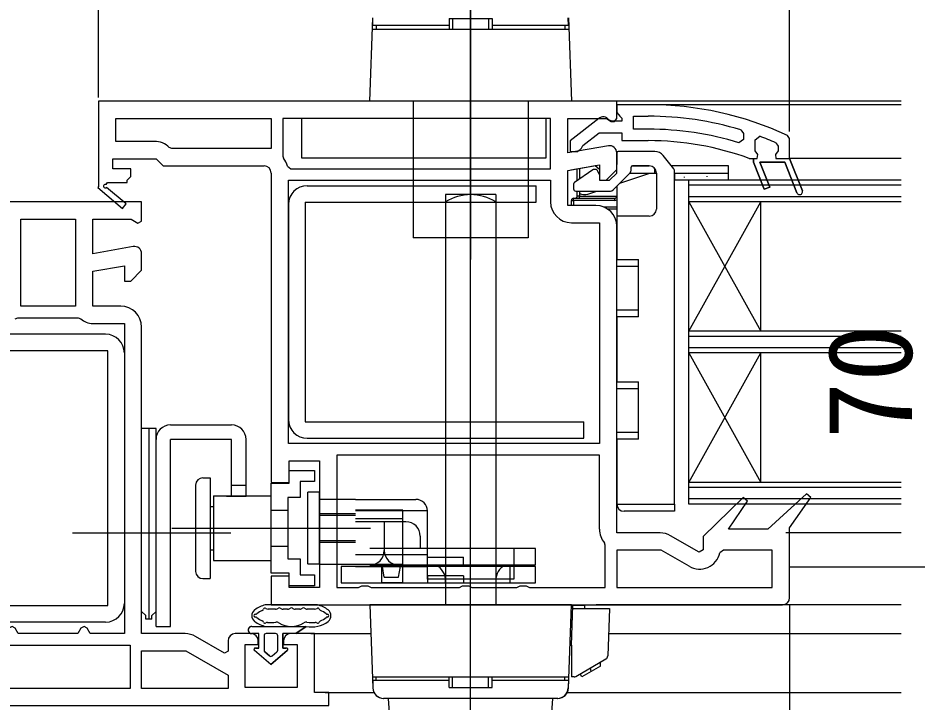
# Model space of a CAD drawing. Units: millimetres, scale not verified. Extents: x -700 to 700, y -1043 to 1036.
# Drawn here: x 81.3 to 206.3, y -751 to -655.9 of the extents above; entities that cross this region are included whole.
import ezdxf
from ezdxf.enums import TextEntityAlignment as Align

# ---------------------------------------------------------------- set-up
doc = ezdxf.new("R2010")
doc.units = ezdxf.units.MM
doc.header["$LTSCALE"] = 6
for name, color, linetype in [('0-2_YKK_11', 7, 'Continuous'), ('0-4_YKK_12', 2, 'Continuous'), ('0-5_YKK_13', 4, 'Continuous'), ('0-7_YKK_D', 6, 'Continuous')]:
    doc.layers.add(name, color=color, linetype=linetype)
doc.styles.add('ＭＳ ゴシック', font='')
doc.styles.get('ＭＳ ゴシック').set_extended_font_data('MS Gothic')

msp = doc.modelspace()

# ---------------------------------------------------------------- linework, layer by layer
at = {"layer": '0-2_YKK_11'}
for p, q in [((91.696, -698.4), (96.096, -698.4)), ((162.096, -726.998), (162.096, -716.698)), ((224.494, -732.248), (188.496, -732.248)), ((113.696, -741.5), (111.496, -741.5))]:
    msp.add_line(p, q, dxfattribs=at)
for points in [[(164.496, -667.498), (92.496, -667.498), (92.496, -679.364), (92.419, -679.498), (95.837, -682.403), (96.355, -681.793), (93.635, -679.482)], [(163.322, -673.713), (157.696, -674.705), (157.696, -669.898), (163.052, -669.898), (163.731, -670.322), (164.196, -670.356), (164.496, -669.898), (164.496, -668.998), (164.496, -667.498)], [(168.863, -667.995), (164.496, -667.995), (164.496, -669.095), (164.933, -669.591), (165.196, -669.889), (165.196, -670.295), (163.796, -670.295), (163.396, -670.095)], [(94.896, -669.898), (116.496, -669.898), (116.497, -674.098), (102.697, -674.098), (102.343, -673.951)], [(100.289, -673.098), (94.897, -673.098), (94.896, -669.898)], [(155.296, -669.898), (118.096, -669.898), (118.096, -675.131), (118.199, -675.434)], [(118.758, -676.539), (119.238, -676.898), (155.296, -676.898), (155.296, -669.898)], [(161.979, -669.908), (157.996, -673.02), (157.996, -674.495), (159.097, -674.495), (159.597, -674.02), (159.788, -673.65), (162.035, -671.895), (165.196, -671.895), (165.196, -672.995), (168.863, -672.995)], [(168.863, -671.395), (166.796, -671.395), (166.796, -669.595), (168.863, -669.595)], [(181.741, -671.504), (182.096, -671.982), (182.096, -672.819), (181.448, -673.297)], [(189.524, -680.243), (187.834, -675.995), (184.357, -675.995), (185.731, -679.447), (184.987, -679.743), (183.496, -675.995), (183.496, -675.495), (183.996, -675.495), (184.071, -674.905), (183.696, -674.421), (183.696, -674.395), (183.696, -672.86), (184.371, -672.391)], [(186.596, -673.29), (186.896, -673.748), (186.896, -674.421), (186.521, -674.905), (186.596, -675.495), (188.496, -675.495), (190.268, -679.947), (188.496, -675.495), (188.496, -672.713), (188.206, -672.26)], [(161.596, -681.998), (157.696, -681.998), (157.696, -677.142), (162.096, -676.366), (162.096, -678.498), (162.996, -678.498), (164.496, -676.998), (164.496, -674.698)], [(158.11, -677.067), (162.096, -676.364), (162.096, -678.495), (163.496, -678.495), (164.496, -677.495), (164.496, -674.695)], [(93.57, -679.104), (93.746, -678.798), (96.496, -678.798), (96.496, -678.498), (96.996, -677.998), (96.996, -676.898), (94.496, -676.898), (94.496, -675.498), (100.496, -675.498), (101.496, -676.498), (115.496, -676.498)], [(182.879, -675.465), (183.05, -675.495), (183.496, -675.495), (183.496, -675.995), (184.987, -679.743), (185.731, -679.447), (184.357, -675.995), (187.834, -675.995), (189.524, -680.243)], [(116.496, -677.498), (116.496, -720.498), (118.996, -720.498), (118.996, -717.498), (123.196, -717.498), (123.196, -735.098), (118.996, -735.098), (118.996, -733.498), (116.496, -733.498), (116.496, -737.498), (187.496, -737.498)], [(159.509, -676.82), (161.509, -676.467), (162.096, -676.96)], [(162.096, -715.098), (118.896, -715.098), (118.896, -678.498), (155.296, -678.498), (155.296, -681.498)], [(97.322, -687.715), (91.696, -688.707), (91.696, -683.9), (97.052, -683.9), (97.981, -684.48), (98.496, -684.194), (98.496, -681.5), (85.496, -681.5), (72.496, -681.5), (72.496, -684.194), (73.011, -684.48), (73.94, -683.9), (79.296, -683.9), (79.296, -688.707), (73.67, -687.715)], [(158.196, -684.398), (162.096, -684.398), (162.096, -715.098)], [(170.523, -727.498), (164.496, -727.498), (164.496, -684.898)], [(95.596, -696), (91.696, -696), (91.696, -691.144), (96.096, -690.368), (96.096, -692.5), (96.996, -692.5), (98.496, -691), (98.496, -688.7)], [(96.096, -698.4), (96.096, -741.5), (91.362, -741.5), (90.929, -740.75), (90.496, -740.5), (90.063, -740.75), (89.63, -741.5), (85.496, -741.5), (81.362, -741.5), (80.929, -740.75), (80.496, -740.5), (80.063, -740.75), (79.63, -741.5), (74.896, -741.5), (74.896, -698.4), (79.296, -698.4)], [(80.951, -697.738), (81.296, -697.6), (85.496, -697.6), (89.696, -697.6), (90.041, -697.738)], [(104.523, -741.5), (98.496, -741.5), (98.496, -698.9)], [(162.096, -716.698), (125.596, -716.698), (125.596, -735.098), (128.63, -735.098), (129.063, -734.848), (129.929, -734.848), (130.362, -735.098), (142.63, -735.098), (143.063, -734.848), (143.929, -734.848), (144.362, -735.098), (150.63, -735.098), (151.063, -734.848), (151.929, -734.848), (152.362, -735.098), (162.896, -735.098), (162.896, -729.189), (162.778, -728.867)], [(188.496, -736.498), (188.496, -726.787), (191.448, -722.593), (190.857, -722.074), (185.496, -726.998), (180.031, -726.998), (182.651, -723.086), (182.047, -722.582), (176.496, -727.984), (176.496, -729.843), (175.929, -730.171), (171.973, -727.886)], [(164.496, -735.098), (186.096, -735.098), (186.096, -729.898), (179.309, -729.898), (178.821, -730.285)], [(174.546, -732.143), (170.657, -729.898), (164.496, -729.898), (164.496, -735.098)], [(51.796, -741.5), (48.496, -741.5), (48.496, -749.7), (46.496, -749.7), (46.496, -751.5), (85.496, -751.5), (124.496, -751.5), (124.496, -749.7), (122.496, -749.7), (122.496, -741.5), (119.196, -741.5)], [(110.496, -742.5), (110.496, -743.922), (109.996, -744.211), (105.973, -741.888)], [(118.196, -742.5), (118.196, -743), (120.096, -743), (120.096, -749), (112.896, -749), (112.896, -743), (114.696, -743), (114.696, -742.5)]]:
    msp.add_lwpolyline(points, dxfattribs=at)
for points in [[(81.696, -696), (81.696, -683.9), (85.496, -683.9), (89.296, -683.9), (89.296, -696), (85.496, -696)], [(74.096, -743.1), (85.496, -743.1), (96.896, -743.1), (96.896, -749.1), (85.496, -749.1), (74.096, -749.1)], [(110.496, -749.1), (98.496, -749.1), (98.496, -743.9), (104.657, -743.9), (110.496, -747.271)]]:
    msp.add_lwpolyline(points, close=True, dxfattribs=at)
for centre, radius, start, end in [((168.863, -713.995), 46, 65.13402, 89.99999), ((162.596, -670.695), 1, 36.86989, 128.08672), ((168.863, -713.995), 44.4, 73.13981, 90.00001), ((168.863, -713.995), 42.6, 72.81723, 90.00001), ((168.863, -713.995), 44.4, 66.46078, 69.55779), ((100.289, -675.998), 2.9, 44.90088, 89.99999), ((163.496, -674.698), 1, 360, 99.99998), ((168.863, -713.995), 41, 70.01112, 90.00001), ((115.496, -677.498), 3.4, 16.3827, 37.37008), ((115.496, -677.498), 1, 0.00001, 89.99999), ((93.445, -679.32), 0.25, 59.99997, 319.64296), ((189.896, -680.095), 0.4, 201.69939, 21.69941), ((189.896, -680.095), 0.4, 201.69939, 21.69941), ((158.196, -681.498), 2.9, 180.00001, 269.99999), ((161.596, -684.898), 2.9, 0.00001, 89.99999), ((97.496, -688.7), 1, 360, 99.99998), ((95.596, -698.9), 2.9, 0.00001, 89.99999), ((91.696, -696), 2.4, 226.39717, 270), ((164.996, -726.998), 2.9, 179.99998, 220.11918), ((170.523, -730.398), 2.9, 60.00001, 90.00002), ((175.996, -729.632), 2.9, 239.99998, 346.9794), ((187.496, -736.498), 1, 270.00001, 359.99999), ((104.523, -744.4), 2.9, 60.00001, 90.00002), ((111.496, -742.5), 1, 90.00001, 179.99999), ((113.696, -742.5), 1, 0.00001, 89.99999), ((119.196, -742.5), 1, 90.00001, 179.99999)]:
    msp.add_arc(centre, radius, start, end, dxfattribs=at)
at = {"layer": '0-4_YKK_12'}
for p, q in [((144.193, -766.875), (144.193, -644.051)), ((144.193, -666.185), (144.193, -678.336)), ((203.994, -667.498), (163.996, -667.498)), ((203.994, -667.995), (165.496, -667.995)), ((203.994, -675.495), (188.496, -675.495)), ((203.994, -678.489), (174.496, -678.489)), ((174.496, -702.489), (174.496, -678.489)), ((174.496, -723.489), (174.496, -678.489)), ((203.994, -679.189), (174.496, -679.189)), ((203.994, -680.789), (174.496, -680.789)), ((174.496, -681.489), (184.496, -699.489)), ((203.994, -681.489), (174.496, -681.489)), ((174.496, -699.489), (184.496, -681.489)), ((184.496, -699.489), (184.496, -681.489)), ((203.994, -699.489), (174.496, -699.489)), ((203.994, -700.189), (174.496, -700.189)), ((203.994, -701.789), (174.496, -701.789)), ((203.994, -702.489), (174.496, -702.489)), ((174.496, -720.489), (184.496, -702.489)), ((174.496, -702.489), (184.496, -720.489)), ((184.496, -720.489), (184.496, -702.489)), ((203.994, -720.489), (174.496, -720.489)), ((203.994, -721.189), (174.496, -721.189)), ((203.994, -722.789), (174.496, -722.789)), ((203.994, -723.489), (174.496, -723.489)), ((203.994, -727.5), (187.996, -727.498)), ((203.994, -737.5), (161.652, -737.5)), ((121.996, -741.5), (130.333, -741.5)), ((163.349, -741.5), (203.994, -741.5)), ((123.999, -749.7), (130.769, -749.7)), ((157.584, -749.7), (203.994, -749.7))]:
    msp.add_line(p, q, dxfattribs=at)
at = {"layer": '0-5_YKK_13'}
for p, q in [((144.193, -627.128), (144.193, -689.502)), ((130.193, -667.502), (130.597, -655.95)), ((130.593, -657.002), (130.63, -655.95)), ((141.193, -656.002), (147.193, -656.002)), ((141.193, -656.002), (141.193, -657.502)), ((141.693, -656.002), (141.693, -657.502)), ((146.693, -656.002), (146.693, -657.502)), ((147.193, -656.002), (147.193, -657.502)), ((157.793, -657.002), (157.757, -655.95)), ((157.79, -655.95), (158.193, -667.502)), ((130.543, -657.502), (157.844, -657.502)), ((141.193, -657.002), (130.593, -657.002)), ((131.093, -657.002), (131.093, -657.502)), ((131.093, -657.502), (141.193, -657.502)), ((141.193, -656.502), (141.193, -657.502)), ((147.193, -656.502), (147.193, -657.502)), ((157.793, -657.002), (147.193, -657.002)), ((147.193, -657.502), (157.293, -657.502)), ((157.293, -657.002), (157.293, -657.502)), ((158.193, -667.502), (130.193, -667.502)), ((136.193, -667.498), (136.193, -686.498)), ((152.193, -667.498), (152.193, -686.498)), ((164.476, -674.497), (164.496, -674.497)), ((164.496, -674.697), (164.496, -674.497)), ((164.496, -674.697), (164.496, -676.29)), ((169.775, -674.497), (164.696, -674.497)), ((172.43, -676.915), (170.946, -675.06)), ((161.144, -677.033), (158.624, -678.798)), ((158.996, -678.538), (158.996, -676.912)), ((159.296, -676.859), (159.296, -678.328)), ((161.58, -676.997), (161.259, -676.997)), ((162.096, -677.69), (161.754, -677.097)), ((163.971, -679.851), (166.349, -677.472)), ((166.324, -677.497), (169.996, -677.497)), ((166.496, -677.118), (166.496, -676.697)), ((166.696, -676.497), (168.996, -676.497)), ((168.896, -676.497), (166.696, -676.497)), ((168.996, -676.497), (168.896, -676.497)), ((169.746, -676.836), (169.746, -677.497)), ((169.996, -677.497), (169.996, -682.497)), ((179.696, -676.497), (172.096, -676.497)), ((172.496, -723.497), (172.496, -677.102)), ((172.496, -677.497), (179.696, -677.497)), ((172.496, -677.497), (172.496, -678.499)), ((179.696, -677.497), (179.996, -677.497)), ((179.996, -678.499), (179.996, -677.497)), ((169.996, -678.499), (169.996, -678.499)), ((179.996, -678.499), (172.496, -678.499)), ((173.845, -678.029), (173.845, -678.129)), ((177.02, -677.929), (177.02, -678.029)), ((121.496, -679.25), (153.296, -679.25)), ((153.296, -680.85), (153.296, -679.25)), ((153.296, -681.55), (153.296, -679.25)), ((158.496, -679.044), (158.496, -679.697)), ((158.796, -679.997), (163.617, -679.997)), ((158.996, -680.697), (158.996, -679.997)), ((159.296, -679.997), (159.296, -680.697)), ((160.479, -680.417), (161.714, -679.997)), ((164.496, -679.326), (164.496, -683.497)), ((140.693, -680.5), (140.693, -737.5)), ((147.693, -680.5), (140.693, -680.5)), ((147.693, -680.5), (147.693, -737.5)), ((158.496, -680.997), (164.196, -680.997)), ((158.496, -681.297), (158.496, -680.997)), ((159.296, -680.697), (158.996, -680.697)), ((164.196, -680.997), (164.196, -681.297)), ((118.896, -681.85), (118.896, -711.75)), ((121.196, -681.55), (121.196, -712.05)), ((121.196, -681.55), (153.296, -681.55)), ((144.193, -739.584), (144.193, -681.57)), ((158.196, -681.997), (158.196, -681.297)), ((164.196, -681.297), (158.496, -681.297)), ((162.654, -682.197), (164.496, -682.197)), ((164.496, -682.497), (163.224, -682.497)), ((164.496, -683.497), (164.496, -689.497)), ((168.996, -683.497), (164.496, -683.497)), ((152.193, -686.498), (136.193, -686.498)), ((164.496, -689.497), (167.496, -689.497)), ((167.496, -697.497), (167.496, -689.497)), ((164.496, -696.497), (167.496, -696.497)), ((164.496, -697.497), (164.496, -696.497)), ((164.496, -697.497), (164.496, -706.497)), ((167.496, -697.497), (164.496, -697.497)), ((93.496, -699.9), (76.396, -699.9)), ((96.096, -702.5), (96.096, -737.3)), ((164.496, -706.497), (167.496, -706.497)), ((167.496, -714.497), (167.496, -706.497)), ((102.496, -712.5), (110.996, -712.5)), ((121.196, -712.05), (159.896, -712.05)), ((159.896, -714.35), (159.896, -712.05)), ((98.496, -738.4), (98.496, -713)), ((99.496, -713), (98.496, -713)), ((99.496, -713), (99.496, -739.5)), ((99.496, -713), (99.496, -739.5)), ((99.496, -713), (99.496, -739.5)), ((100.496, -713), (99.496, -713)), ((100.496, -738.4), (100.496, -713)), ((164.496, -713.497), (167.496, -713.497)), ((164.496, -714.497), (164.496, -713.497)), ((100.496, -740.5), (100.496, -714.5)), ((102.496, -740.5), (102.496, -714.5)), ((112.996, -722.4), (112.996, -714.5)), ((121.496, -714.35), (159.896, -714.35)), ((164.496, -714.497), (164.496, -723.497)), ((167.496, -714.497), (164.496, -714.497)), ((106.996, -719.85), (107.996, -719.85)), ((107.996, -719.85), (107.996, -733.85)), ((107.996, -719.85), (107.996, -733.85)), ((105.996, -720.85), (105.996, -732.85)), ((112.996, -720.9), (110.996, -720.9)), ((108.496, -722.35), (116.496, -722.35)), ((110.296, -722.4), (112.296, -722.4)), ((110.996, -722.4), (112.996, -722.4)), ((121.593, -731.85), (121.593, -721.85)), ((144.193, -777.874), (144.193, -722.5)), ((128.193, -722.85), (123.193, -722.85)), ((128.193, -722.85), (136.593, -722.85)), ((164.496, -723.497), (172.496, -723.497)), ((172.496, -723.497), (172.496, -724.497)), ((107.996, -723.85), (108.496, -723.85)), ((116.496, -724.35), (118.796, -724.35)), ((128.193, -724.85), (123.193, -724.85)), ((134.793, -724.35), (128.193, -724.35)), ((138.193, -724.45), (128.193, -724.45)), ((134.793, -734.45), (134.793, -724.35)), ((172.496, -724.497), (165.496, -724.497)), ((128.193, -725.1), (123.193, -725.1)), ((134.793, -725.55), (128.193, -725.55)), ((135.193, -725.95), (128.193, -725.95)), ((132.193, -725.95), (132.193, -729.95)), ((88.885, -727.5), (110.885, -727.5)), ((102.686, -726.85), (124.686, -726.85)), ((115.997, -726.85), (130.28, -726.85)), ((128.193, -728.6), (123.193, -728.6)), ((137.193, -727.95), (137.193, -729.65)), ((107.996, -729.85), (108.496, -729.85)), ((116.523, -729.35), (118.823, -729.35)), ((128.193, -728.85), (123.193, -728.85)), ((137.193, -729.65), (130.193, -729.65)), ((138.193, -729.65), (137.193, -729.65)), ((153.193, -729.65), (138.193, -729.65)), ((138.193, -731.95), (138.193, -729.65)), ((150.193, -729.65), (150.193, -731.95)), ((153.193, -731.95), (153.193, -729.65)), ((138.193, -730.55), (128.193, -730.55)), ((138.193, -730.85), (143.193, -730.85)), ((138.193, -732.15), (138.193, -730.85)), ((143.193, -732.15), (143.193, -730.85)), ((123.223, -731.85), (121.623, -731.85)), ((123.193, -731.85), (128.193, -731.85)), ((126.193, -732.15), (126.193, -734.45)), ((128.193, -731.85), (131.793, -731.85)), ((128.193, -732.15), (138.193, -732.15)), ((130.193, -731.95), (143.193, -731.95)), ((131.793, -731.85), (131.793, -734.45)), ((131.793, -731.85), (134.793, -731.85)), ((132.193, -733.65), (131.943, -732.15)), ((134.193, -733.65), (134.443, -732.15)), ((138.193, -732.15), (138.193, -731.95)), ((138.193, -733.95), (138.193, -732.15)), ((143.193, -731.95), (153.193, -731.95)), ((149.693, -734.45), (149.693, -732.15)), ((150.193, -731.95), (150.193, -732.15)), ((150.193, -732.15), (150.193, -733.95)), ((132.193, -733.65), (134.193, -733.65)), ((138.193, -733.45), (138.193, -734.45)), ((143.193, -733.45), (138.193, -733.45)), ((143.193, -733.45), (143.193, -734.45)), ((106.996, -733.85), (107.996, -733.85)), ((126.193, -734.45), (153.193, -734.45)), ((134.793, -734.45), (131.793, -734.45)), ((150.193, -733.95), (138.193, -733.95)), ((122.787, -737.5), (115.805, -737.5)), ((158.193, -737.5), (130.193, -737.5)), ((130.193, -737.5), (130.597, -749.052)), ((147.693, -737.5), (140.693, -737.5)), ((157.79, -749.052), (158.193, -737.5)), ((117.087, -738.1), (116.084, -738.1)), ((118.767, -738.1), (118.145, -738.1)), ((120.447, -738.1), (119.825, -738.1)), ((122.508, -738.1), (121.505, -738.1)), ((158.193, -743.089), (158.385, -737.6)), ((158.371, -738), (163.471, -738)), ((159.993, -737.6), (158.385, -737.6)), ((159.993, -737.6), (159.993, -738)), ((163.471, -738), (163.241, -744.603)), ((93.496, -739.9), (76.396, -739.9)), ((99.896, -739.5), (99.096, -739.5)), ((100.496, -740.5), (102.496, -740.5)), ((113.795, -740.5), (121.345, -740.5)), ((114.796, -741.5), (113.796, -741.5)), ((114.796, -741.5), (113.796, -741.5)), ((114.796, -743.5), (114.796, -741.5)), ((114.796, -743.5), (114.796, -741.5)), ((115.496, -741.8), (115.496, -743.8)), ((115.496, -741.8), (115.496, -743.8)), ((117.096, -741.5), (115.796, -741.5)), ((117.096, -741.5), (115.796, -741.5)), ((117.396, -743.8), (117.396, -741.8)), ((117.396, -743.8), (117.396, -741.8)), ((118.096, -741.5), (118.096, -743.5)), ((119.896, -741.5), (118.096, -741.5)), ((118.096, -743.5), (118.096, -741.5)), ((119.896, -741.5), (118.096, -741.5)), ((114.298, -743.5), (114.796, -743.5)), ((114.796, -743.5), (114.298, -743.5)), ((118.096, -743.5), (118.594, -743.5)), ((118.594, -743.5), (118.096, -743.5)), ((157.998, -743.1), (158.193, -743.1)), ((158.193, -743.1), (158.193, -747.5)), ((116.446, -745.8), (114.167, -743.856)), ((116.446, -745.8), (114.167, -743.856)), ((115.601, -744.028), (116.251, -744.582)), ((116.251, -744.582), (115.601, -744.028)), ((118.725, -743.856), (116.446, -745.8)), ((116.446, -745.8), (118.725, -743.856)), ((116.641, -744.582), (117.291, -744.028)), ((116.641, -744.582), (117.291, -744.028)), ((158.809, -747.433), (162.991, -745.018)), ((162.252, -746.023), (159.653, -747.523)), ((160.952, -746.773), (160.827, -746.268)), ((162.252, -746.023), (162.252, -745.445)), ((130.543, -747.5), (157.844, -747.5)), ((131.093, -748), (131.093, -747.5)), ((131.093, -747.5), (141.193, -747.5)), ((141.193, -748.5), (141.193, -747.5)), ((141.193, -749), (141.193, -747.5)), ((141.693, -749), (141.693, -747.5)), ((146.693, -749), (146.693, -747.5)), ((147.193, -748.5), (147.193, -747.5)), ((147.193, -749), (147.193, -747.5)), ((147.193, -747.5), (157.293, -747.5)), ((157.293, -748), (157.293, -747.5)), ((158.493, -747.5), (158.193, -747.5)), ((158.559, -747.5), (158.493, -747.5)), ((159.653, -747.523), (159.403, -747.09)), ((130.593, -748), (130.63, -749.052)), ((141.193, -748), (130.593, -748)), ((157.793, -748), (147.193, -748)), ((157.793, -748), (157.757, -749.052)), ((141.193, -749), (147.193, -749)), ((156.291, -750.5), (132.096, -750.5)), ((156.257, -750.5), (132.129, -750.5)), ((133.193, -756.5), (132.774, -750.5))]:
    msp.add_line(p, q, dxfattribs=at)
for points in [[(120.693, -669.898), (120.693, -675.398), (154.693, -675.398), (154.693, -669.898)], [(116.496, -733.1), (116.496, -720.6), (118.996, -720.6), (118.996, -718.85), (122.496, -718.85), (122.496, -720.35), (120.496, -720.35), (120.496, -722.6), (118.796, -722.6), (118.796, -731.1), (120.496, -731.1), (120.496, -733.35), (122.496, -733.35), (122.496, -734.85), (118.996, -734.85), (118.996, -733.1)]]:
    msp.add_lwpolyline(points, close=True, dxfattribs=at)
for points in [[(164.913, -678.909), (169.061, -677.497), (169.996, -677.497)], [(179.996, -677.497), (179.996, -676.497), (179.696, -676.497)], [(159.296, -680.997), (159.296, -680.697), (164.496, -680.697)], [(158.196, -681.297), (158.496, -681.297), (158.496, -681.997)], [(167.496, -690.497), (164.496, -690.497), (164.496, -689.497)], [(76.396, -737.6), (93.796, -737.6), (93.796, -702.2), (76.396, -702.2)], [(167.496, -707.497), (164.496, -707.497), (164.496, -706.497)], [(110.996, -722.4), (110.996, -714.5), (102.496, -714.5)], [(108.496, -722.35), (108.496, -731.35), (116.496, -731.35)], [(123.193, -731.85), (123.193, -721.85), (121.593, -721.85)], [(128.193, -732.15), (138.193, -732.15), (138.193, -724.45)], [(153.193, -734.45), (153.193, -732.15), (126.193, -732.15)], [(99.096, -739.5), (99.096, -739), (98.496, -738.4)], [(99.896, -739.5), (99.896, -739), (100.496, -738.4)], [(121.345, -740.5), (119.896, -741.5), (121.345, -740.5)], [(133.193, -756.5), (155.193, -756.5), (155.613, -750.5)]]:
    msp.add_lwpolyline(points, dxfattribs=at)
for centre, radius, start, end in [((164.696, -674.697), 0.2, 90, 180), ((169.775, -675.997), 1.5, 38.65981, 90), ((161.259, -677.197), 0.2, 90, 125), ((161.58, -677.197), 0.2, 30, 90), ((165.996, -677.118), 0.5, 315, 0), ((166.696, -676.697), 0.2, 90, 180), ((168.996, -677.497), 1, 0, 90), ((172.196, -677.102), 0.3, 0, 38.65981), ((121.496, -681.85), 2.6, 90, 180), ((158.796, -679.044), 0.3, 125, 180), ((158.796, -679.697), 0.3, 180, 270), ((159.996, -678.997), 1.5, 221.81031, 228.18969), ((163.617, -679.497), 0.5, 270, 315), ((144.193, -687.125), 6.625, 58.10921, 121.89079), ((158.496, -681.297), 0.3, 90, 180), ((158.696, -680.697), 0.3, 270, 0), ((159.996, -678.997), 1.5, 242.18186, 288.79043), ((164.196, -680.697), 0.3, 270, 0), ((164.196, -680.697), 0.6, 270, 300), ((168.996, -682.497), 1, 270, 0), ((93.496, -702.5), 2.6, 0, 90), ((102.496, -714.5), 2, 90, 180), ((110.996, -714.5), 2, 0, 90), ((121.496, -711.75), 2.6, 180, 270), ((106.996, -720.85), 1, 90, 180), ((136.593, -724.45), 1.6, 360, 90), ((165.496, -723.497), 1, 180, 270), ((135.193, -727.95), 2, 360, 90), ((130.193, -729.95), 2, 270, 360), ((134.193, -729.95), 2, 180, 270), ((138.21, -734.162), 2.5, 353.39282, 53.60431), ((150.177, -734.162), 2.5, 126.39569, 186.60718), ((106.996, -732.85), 1, 180, 270), ((93.496, -737.3), 2.6, 270, 0), ((116.495, -741.225), 3.8, 102.43988, 127.38277), ((115.805, -738.1), 0.6, 90, 102.43988), ((122.787, -738.1), 0.6, 77.56011, 90), ((122.097, -741.225), 3.8, 52.61723, 77.56011), ((114.795, -739), 1, 127.38277, 232.61723), ((114.298, -738.5), 0.3, 269.61388, 308.87366), ((116.495, -741.225), 3.2, 112.8033, 128.87366), ((115.138, -737.998), 0.3, 292.8033, 342.58405), ((115.615, -738.148), 0.2, 54.10601, 162.58405), ((116.084, -737.5), 0.6, 234.10601, 270), ((117.087, -737.5), 0.6, 270, 311.40962), ((117.616, -738.1), 0.2, 48.59038, 131.40962), ((118.145, -737.5), 0.6, 228.59038, 270), ((118.767, -737.5), 0.6, 270, 311.40962), ((119.296, -738.1), 0.2, 48.59038, 131.40962), ((119.825, -737.5), 0.6, 228.59038, 270), ((120.447, -737.5), 0.6, 270, 311.40962), ((120.976, -738.1), 0.2, 48.59038, 131.40962), ((121.505, -737.5), 0.6, 228.59038, 270), ((122.508, -737.5), 0.6, 270, 305.894), ((122.977, -738.148), 0.2, 17.41595, 125.894), ((123.454, -737.998), 0.3, 197.41595, 247.1967), ((122.097, -741.225), 3.2, 51.12633, 67.1967), ((124.294, -738.5), 0.3, 231.12633, 270.38608), ((123.797, -739), 1, 307.38277, 52.61723), ((114.295, -739), 0.2, 89.61388, 270.38607), ((116.495, -736.775), 3.8, 232.61723, 258.58793), ((114.298, -739.5), 0.3, 51.12633, 90.38607), ((116.495, -736.775), 3.2, 231.12633, 247.1967), ((115.138, -740.001), 0.3, 17.41595, 67.1967), ((115.615, -739.852), 0.2, 197.41595, 310.68192), ((115.941, -740.231), 0.3, 80.90118, 130.68192), ((116.495, -736.775), 3.2, 260.90118, 281.41207), ((117.247, -740.5), 0.6, 57.36313, 101.41207), ((119.296, -737.3), 3.2, 237.36313, 302.63687), ((121.345, -740.5), 0.6, 78.58793, 122.63687), ((122.097, -736.775), 3.8, 258.58793, 307.38277), ((122.097, -736.775), 3.2, 258.58793, 279.09882), ((122.651, -740.231), 0.3, 49.31807, 99.09882), ((122.977, -739.852), 0.2, 229.31807, 342.58405), ((123.454, -740.001), 0.3, 112.8033, 162.58405), ((122.097, -736.775), 3.2, 292.8033, 308.87367), ((124.294, -739.5), 0.3, 89.61392, 128.87367), ((124.297, -739), 0.2, 269.61392, 90.38608), ((157.819, -739.5), 0.5, 305.52631, 358), ((113.795, -741), 0.5, 90.11462, 269.88538), ((113.796, -741), 0.5, 89.88541, 270), ((113.796, -741), 0.5, 269.88533, 269.99998), ((115.796, -741.8), 0.3, 90, 180), ((115.796, -741.8), 0.3, 90, 180), ((117.096, -741.8), 0.3, 0, 90), ((117.096, -741.8), 0.3, 0, 90), ((114.298, -743.702), 0.202, 90, 229.53619), ((114.298, -743.702), 0.202, 90, 229.53619), ((118.594, -743.702), 0.202, 310.46378, 89.99997), ((118.594, -743.702), 0.202, 310.46381, 90), ((115.796, -743.8), 0.3, 180, 229.53619), ((115.796, -743.8), 0.3, 180, 229.53619), ((116.446, -744.354), 0.3, 229.53619, 310.46381), ((116.446, -744.354), 0.3, 229.53619, 310.46381), ((117.096, -743.8), 0.3, 310.46381, 0), ((117.096, -743.8), 0.3, 310.46381, 0), ((162.741, -744.585), 0.5, 300, 358), ((158.559, -747), 0.5, 270, 300), ((132.096, -749), 1.5, 182, 270), ((132.129, -749), 1.5, 182, 270), ((156.257, -749), 1.5, 270, 358), ((156.291, -749), 1.5, 270, 358)]:
    msp.add_arc(centre, radius, start, end, dxfattribs=at)
at = {"layer": '0-7_YKK_D'}
for p, q in [((92.496, -666.998), (92.496, -576.002)), ((92.496, -666.998), (92.496, -576.002)), ((92.496, -666.998), (92.496, -598.502)), ((188.496, -671.713), (188.496, -598.502)), ((188.496, -737.498), (188.496, -905.5))]:
    msp.add_line(p, q, dxfattribs=at)

# ---------------------------------------------------------------- texts
at = {"layer": '0-7_YKK_D', "style": 'ＭＳ ゴシック'}
msp.add_text('70', height=11.73, rotation=90, dxfattribs=at).set_placement((208.996, -714.499), align=Align.BOTTOM_LEFT)

doc.saveas('drawing.dxf')
